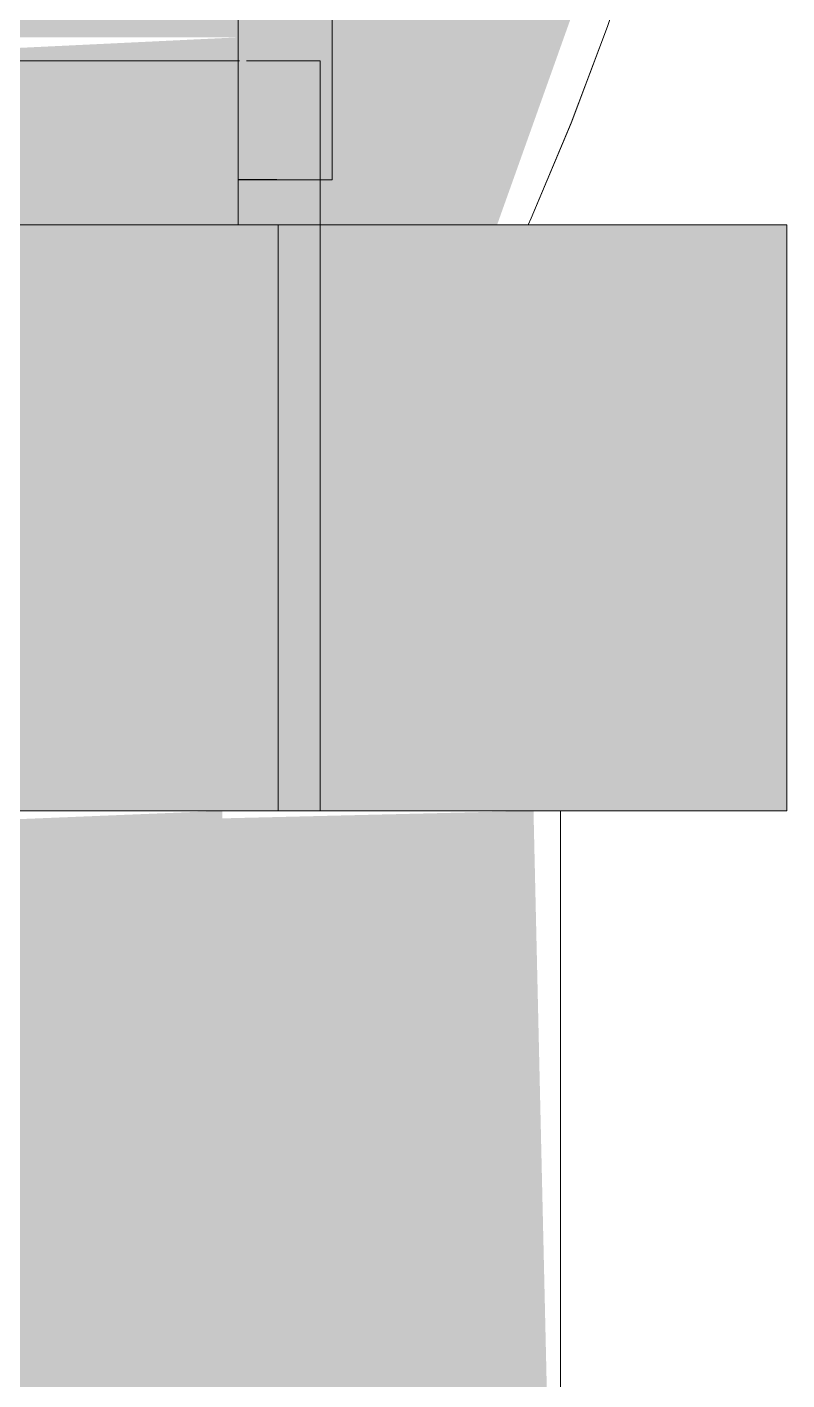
# Model space of a CAD drawing. Header units: millimetres. Extents: x -4000 to 187956, y -58990 to 162485.
# Drawn here: x 13925.49 to 13941.71, y 15852.1 to 15880.96 of the extents above; entities that cross this region are included whole.
import ezdxf

# ---------------------------------------------------------------- set-up
doc = ezdxf.new("R2010")
doc.units = ezdxf.units.MM
doc.layers.add('A-GENM', color=13, linetype='Continuous', lineweight=9)
doc.layers.add('P-PIPE', color=3, linetype='Continuous', lineweight=9)

# ---------------------------------------------------------------- blocks, each defined once
blk = doc.blocks.new('DHA_Van 1 chiều_Đồng_DN15-50 - DN20-1977565-0_000')
at = {"layer": 'A-GENM', "lineweight": 13, "transparency": 33554534}
for points in [[(-35, -10.854), (-22.5, -10.824), (-22.5, 10.854), (-35, 10.854), (-35, -10.824)], [(-35, -8.66), (-35, -9.659), (-22.5, -8.66), (-22.5, 8.66), (-35, 8.66), (-35, -7.071)], [(-35, -10.854), (-35, -21.708), (-22.5, -21.708), (-22.5, -10.854)]]:
    blk.add_hatch(color=83, dxfattribs=at).paths.add_polyline_path(points)
at = {"layer": 'P-PIPE', "lineweight": 13, "transparency": 33554534}
for points in [[(-22.261, 10), (-21.161, -10), (-18.5, -10), (-19.459, 10), (-21.805, 10)], [(-18.5, -10), (1, -10), (0.705, 10), (-18.5, 10), (-18.5, -1.966)], [(-22.5, -12.761), (-22.5, -15.522), (-9.892, -20.021), (3.403, -20.493), (13.164, -19.308), (22.5, -15.002), (22.5, 0), (1, 0), (0.705, -10), (-22.5, -10.824)]]:
    blk.add_hatch(color=83, dxfattribs=at).paths.add_polyline_path(points)
at = {"layer": 'A-GENM', "color": 83, "lineweight": 13}
for p, q in [((-35, -10.854), (-35, 10.854)), ((-22.5, 10.854), (-22.5, -10.854)), ((-35, -5.875), (-35, -8.309)), ((-35, -7.071), (-35, -5.925)), ((-35, -7.071), (-35, -5.925)), ((-22.5, -5.925), (-22.5, -7.071)), ((-22.5, -5.925), (-22.5, -7.071)), ((-35, -8.356), (-35, -7.071)), ((-35, -8.356), (-35, -7.071)), ((-35, -10), (-35, -8.66)), ((-35, -10), (-35, -8.66)), ((-22.5, -8.66), (-22.5, -9.659)), ((-22.5, -8.66), (-22.5, -9.659)), ((-22.5, -9.659), (-22.5, -10)), ((-22.5, -9.659), (-22.5, -10)), ((-35, -10.824), (-35, -10.854)), ((-35, -21.708), (-35, -10.854)), ((-35, -10.854), (-22.5, -10.854)), ((-35, -10.854), (-22.5, -10.854)), ((-22.5, -10.854), (-22.5, -10.824)), ((-22.5, -10.854), (-22.5, -21.708)), ((-35, -11.932), (-35, -16.3)), ((-22.5, -15.522), (-22.5, -12.761)), ((-22.5, -21.708), (-22.5, -15.522)), ((-35, -17.772), (-35, -21.708)), ((-35, -21.708), (-22.5, -21.708))]:
    blk.add_line(p, q, dxfattribs=at)
for start, end in [(180, 360), (185.7712, 210)]:
    blk.add_arc((1, 0), 19.74, start, end, dxfattribs=at)
at = {"layer": 'P-PIPE', "color": 83, "lineweight": 13}
for p, q in [((-22.5, -10), (-22.5, 10)), ((-22.5, -10), (-22.5, -11.132)), ((-22.5, -10), (-18.5, -10)), ((-21.534, -10), (-21.534, -12)), ((-21.431, -10), (-21.534, -10)), ((-21.431, -10), (-21.534, -10)), ((-21.128, -10), (-21.431, -10)), ((-21.128, -10), (-21.431, -10)), ((-20.646, -10), (-21.128, -10)), ((-20.646, -10), (-21.128, -10)), ((-20.017, -10), (-20.646, -10)), ((-20.017, -10), (-20.646, -10)), ((-19.285, -10), (-20.017, -10)), ((-19.285, -10), (-20.017, -10)), ((-18.5, -10), (-19.285, -10)), ((-18.5, -10), (-19.285, -10)), ((-15.965, -10), (-18.5, -10)), ((-17.715, -10), (-18.5, -10)), ((-17.715, -10), (-18.5, -10)), ((-22.5, -11.171), (-22.5, -15.53)), ((-21.534, -12), (-15.466, -12)), ((-21.534, -12), (-15.466, -12)), ((-22.5, -13.307), (-22.5, -16.187))]:
    blk.add_line(p, q, dxfattribs=at)
at = {"layer": 'P-PIPE', "color": 83, "lineweight": 13, "flags": 128}
blk.add_lwpolyline([(22.5, -16.187), (20.475, -17.047), (18.417, -17.825), (16.33, -18.52), (14.217, -19.131), (12.081, -19.657), (9.925, -20.097), (7.754, -20.451), (5.571, -20.717), (3.378, -20.896), (1.18, -20.987), (-1.02, -20.991), (-3.218, -20.906), (-5.411, -20.733), (-7.595, -20.473), (-9.768, -20.126), (-11.924, -19.692), (-14.062, -19.172), (-16.177, -18.567), (-18.266, -17.878), (-20.326, -17.106), (-22.354, -16.253), (-22.5, -16.187)], dxfattribs=at)
at = {"layer": 'P-PIPE', "color": 83, "lineweight": 13}
blk.add_open_spline([(-22.136, -10), (-22.257, -10), (-22.379, -10), (-22.5, -10)], degree=3, dxfattribs=at)
blk = doc.blocks.new('DHA_Nối thẳng ren ngoài_PPr_DN20-110 - Standard-1978864-0_000')
at = {"layer": 'P-PIPE', "lineweight": 13, "transparency": 33554534}
for points in [[(-12.5, 8.437), (-12.5, -16.875), (12.5, -16.3), (11.696, 16.875), (-12.5, 16.3), (-12.5, 11.932)], [(12.5, -11.75), (28.5, -10.824), (28.5, 11.75), (12.5, 11.35), (12.5, -11.35)], [(-12.5, 7.071), (-12.5, -10), (12.5, -9.659), (11.696, 10), (-12.5, 9.659), (-12.5, 8.66)], [(12.5, -8.66), (12.5, -10), (28.5, -9.659), (28.5, 10), (12.5, 9.659), (12.5, -7.071)]]:
    blk.add_hatch(color=83, dxfattribs=at).paths.add_polyline_path(points)
at = {"layer": 'P-PIPE', "color": 83, "lineweight": 13}
for p, q in [((12.5, 8.309), (12.5, -8.309)), ((28.5, -5.875), (28.5, -3.041)), ((12.5, -8.437), (12.5, -4.368)), ((12.5, -5.875), (12.5, -8.309)), ((12.5, -7.071), (12.5, -5.925)), ((12.5, -7.071), (12.5, -5.925)), ((12.5, -8.316), (12.5, -5.925)), ((12.5, -5.925), (12.5, -7.071)), ((12.5, -5.925), (12.5, -8.356)), ((28.5, -8.309), (28.5, -5.875)), ((28.5, -8.309), (28.5, -5.875)), ((28.5, -5.925), (28.5, -8.356)), ((28.5, -5.925), (28.5, -8.356)), ((12.5, -8.356), (12.5, -7.071)), ((12.5, -8.356), (12.5, -7.071)), ((12.5, -7.071), (12.5, -8.356)), ((28.5, -10.028), (28.5, -8.309)), ((12.5, -11.932), (12.5, -8.437)), ((12.5, -8.457), (12.5, -11.75)), ((12.5, -9.659), (12.5, -8.66)), ((12.5, -10), (12.5, -8.66)), ((12.5, -8.66), (12.5, -9.659)), ((12.5, -8.66), (12.5, -9.659)), ((28.5, -8.66), (28.5, -10)), ((28.5, -8.66), (28.5, -10)), ((12.5, -10), (12.5, -9.659)), ((12.5, -9.659), (12.5, -10)), ((12.5, -9.659), (12.5, -10)), ((12.5, -10.176), (12.5, -11.75)), ((28.5, -11.75), (28.5, -10.176)), ((28.5, -11.35), (28.5, -10.176)), ((12.5, -11.932), (12.5, -10.902)), ((28.5, -11.75), (28.5, -11.35)), ((12.5, -11.75), (25, -11.75)), ((25, -11.75), (28.5, -11.75)), ((12.5, -16.875), (12.5, -11.932)), ((12.5, -14.614), (12.5, -11.932)), ((12.5, -16.3), (12.5, -14.614)), ((12.5, -16.875), (12.5, -16.3)), ((-12.5, -16.875), (12.5, -16.875))]:
    blk.add_line(p, q, dxfattribs=at)
blk = doc.blocks.new('DHA_Van 1 chiều_Đồng_DN15-50 - DN20-V4-0_000')
at = {"layer": 'A-GENM', "lineweight": 13, "transparency": 33554534}
for points in [[(-35, -10.854), (-22.5, -10.824), (-22.5, 10.854), (-35, 10.854), (-35, -10.824)], [(-35, -8.66), (-35, -9.659), (-22.5, -8.66), (-22.5, 8.66), (-35, 8.66), (-35, -7.071)], [(-35, -10.854), (-35, -21.708), (-22.5, -21.708), (-22.5, -10.854)]]:
    blk.add_hatch(color=83, dxfattribs=at).paths.add_polyline_path(points)
at = {"layer": 'P-PIPE', "lineweight": 13, "transparency": 33554534}
for points in [[(-22.261, 10), (-21.161, -10), (-18.5, -10), (-19.459, 10), (-21.805, 10)], [(-18.5, -10), (1, -10), (0.705, 10), (-18.5, 10), (-18.5, -1.966)], [(-22.5, -12.761), (-22.5, -15.522), (-9.892, -20.021), (3.403, -20.493), (13.164, -19.308), (22.5, -15.002), (22.5, 0), (1, 0), (0.705, -10), (-22.5, -10.824)]]:
    blk.add_hatch(color=83, dxfattribs=at).paths.add_polyline_path(points)
at = {"layer": 'A-GENM', "color": 83, "lineweight": 13}
for p, q in [((-35, -5.875), (-35, -7.071)), ((-35, -8.308), (-35, -5.875)), ((-35, -7.071), (-35, -5.925)), ((-35, -7.071), (-35, -5.925)), ((-35, -7.071), (-35, -8.308)), ((-35, -8.356), (-35, -7.071)), ((-35, -8.356), (-35, -7.071)), ((-35, -9.659), (-35, -8.66)), ((-35, -9.659), (-35, -8.66)), ((-22.5, -8.66), (-22.5, -9.659)), ((-22.5, -8.66), (-22.5, -9.659)), ((-35, -10), (-35, -9.659)), ((-22.5, -9.659), (-22.5, -10)), ((-22.5, -9.659), (-22.5, -10)), ((-35, -10.824), (-35, -10.854)), ((-35, -10.854), (-35, -10.824)), ((-35, -10.854), (-22.5, -10.854)), ((-35, -10.854), (-25.753, -10.854)), ((-25.752, -10.854), (-22.5, -10.854)), ((-22.5, -10.824), (-22.5, -10.854)), ((-22.5, -10.854), (-22.5, -10.824)), ((-35, -11.932), (-35, -14.614)), ((-35, -16.3), (-35, -11.932)), ((-22.5, -12.761), (-22.5, -15.522)), ((-22.5, -15.522), (-22.5, -12.761)), ((-35, -14.614), (-35, -16.3)), ((-22.5, -15.522), (-22.5, -21.708)), ((-22.5, -21.708), (-22.5, -15.522)), ((-35, -16.875), (-35, -21.708)), ((-35, -21.708), (-35, -17.115)), ((-35, -21.708), (-22.5, -21.708))]:
    blk.add_line(p, q, dxfattribs=at)
at = {"layer": 'P-PIPE', "color": 83, "lineweight": 13}
for p, q in [((-22.5, -10), (-22.5, -11.132)), ((-22.5, -10), (-22.261, -10)), ((-22.261, -10), (-22.146, -10)), ((-22.146, -10), (-21.161, -10)), ((-21.534, -10), (-21.534, -10.824)), ((-21.128, -10), (-21.534, -10)), ((-21.128, -10), (-21.534, -10)), ((-21.161, -10), (-20.363, -10)), ((-20.646, -10), (-21.128, -10)), ((-20.646, -10), (-21.128, -10)), ((-20.017, -10), (-20.646, -10)), ((-20.017, -10), (-20.646, -10)), ((-20.363, -10), (-19.459, -10)), ((-19.285, -10), (-20.017, -10)), ((-19.285, -10), (-20.017, -10)), ((-19.459, -10), (-18.5, -10)), ((-16.983, -10), (-19.285, -10)), ((-18.5, -10), (-19.285, -10)), ((-15.965, -10), (-18.5, -10)), ((-16.354, -10), (-18.5, -10)), ((-21.534, -12), (-21.431, -12)), ((-21.534, -12), (-21.431, -12)), ((-21.431, -12), (-21.128, -12)), ((-21.431, -12), (-21.128, -12)), ((-21.128, -12), (-20.646, -12)), ((-21.128, -12), (-20.646, -12)), ((-20.646, -12), (-20.017, -12)), ((-20.646, -12), (-20.017, -12)), ((-20.017, -12), (-19.285, -12)), ((-20.017, -12), (-19.285, -12)), ((-19.285, -12), (-18.5, -12)), ((-19.285, -12), (-18.5, -12)), ((-18.5, -12), (-17.715, -12)), ((-18.5, -12), (-17.715, -12)), ((-22.5, -13.307), (-22.5, -15.298)), ((-22.5, -13.401), (-22.5, -15.53)), ((-22.5, -15.298), (-22.5, -16.187))]:
    blk.add_line(p, q, dxfattribs=at)
at = {"layer": 'P-PIPE', "color": 83, "lineweight": 13, "flags": 128}
blk.add_lwpolyline([(-5.411, -20.733), (-7.595, -20.473), (-9.768, -20.126), (-11.924, -19.692), (-14.062, -19.172), (-16.177, -18.567), (-18.266, -17.878), (-20.326, -17.106), (-22.354, -16.253), (-22.5, -16.187)], dxfattribs=at)
at = {"layer": 'P-PIPE', "color": 83, "lineweight": 13}
blk.add_open_spline([(-22.136, -10), (-22.257, -10), (-22.379, -10), (-22.5, -10)], degree=3, dxfattribs=at)
blk = doc.blocks.new('DHA_Nối thẳng ren ngoài_PPr_DN20-110 - Standard-V5-0_000')
at = {"layer": 'P-PIPE', "lineweight": 13, "transparency": 33554534}
for points in [[(-12.5, 8.437), (-12.5, -16.875), (12.5, -16.3), (11.696, 16.875), (-12.5, 16.3), (-12.5, 11.932)], [(12.5, -11.75), (28.5, -10.824), (28.5, 11.75), (12.5, 11.35), (12.5, -11.35)], [(-12.5, 7.071), (-12.5, -10), (12.5, -9.659), (11.696, 10), (-12.5, 9.659), (-12.5, 8.66)], [(12.5, -8.66), (12.5, -10), (28.5, -9.659), (28.5, 10), (12.5, 9.659), (12.5, -7.071)]]:
    blk.add_hatch(color=83, dxfattribs=at).paths.add_polyline_path(points)
at = {"layer": 'P-PIPE', "color": 83, "lineweight": 13}
for p, q in [((12.5, -5.875), (12.5, -8.308)), ((12.5, -5.875), (12.5, -7.132)), ((12.5, -7.071), (12.5, -5.925)), ((12.5, -7.071), (12.5, -5.925)), ((12.5, -7.122), (12.5, -5.925)), ((12.5, -8.316), (12.5, -5.925)), ((12.5, -5.925), (12.5, -7.071)), ((12.5, -5.925), (12.5, -7.071)), ((28.5, -7.132), (28.5, -5.875)), ((28.5, -8.308), (28.5, -5.875)), ((28.5, -5.925), (28.5, -7.071)), ((28.5, -5.925), (28.5, -7.071)), ((12.5, -8.356), (12.5, -7.071)), ((12.5, -8.356), (12.5, -7.071)), ((12.5, -7.071), (12.5, -8.356)), ((12.5, -7.071), (12.5, -8.356)), ((12.5, -8.316), (12.5, -7.122)), ((12.5, -7.132), (12.5, -8.308)), ((28.5, -7.071), (28.5, -8.356)), ((28.5, -7.071), (28.5, -8.356)), ((28.5, -8.308), (28.5, -7.132)), ((12.5, -9.659), (12.5, -8.66)), ((12.5, -9.659), (12.5, -8.66)), ((12.5, -8.66), (12.5, -9.659)), ((12.5, -8.66), (12.5, -9.659)), ((28.5, -8.66), (28.5, -10)), ((28.5, -8.66), (28.5, -10)), ((12.5, -10), (12.5, -9.659)), ((12.5, -10), (12.5, -9.659)), ((12.5, -9.659), (12.5, -10)), ((12.5, -9.659), (12.5, -10)), ((12.5, -10.176), (12.5, -11.75)), ((12.5, -10.176), (12.5, -11.75)), ((28.5, -11.35), (28.5, -10.176)), ((28.5, -11.75), (28.5, -10.176)), ((12.5, -11.932), (12.5, -10.902)), ((12.5, -11.932), (12.5, -10.902)), ((28.5, -11.75), (28.5, -11.35)), ((12.5, -11.75), (25, -11.75)), ((25, -11.75), (28.5, -11.75)), ((12.5, -14.614), (12.5, -11.932)), ((12.5, -14.614), (12.5, -11.932)), ((12.5, -16.3), (12.5, -14.614)), ((12.5, -16.3), (12.5, -14.614)), ((12.5, -16.875), (12.5, -16.3)), ((12.5, -16.875), (12.5, -16.3)), ((-12.5, -16.875), (12.5, -16.875))]:
    blk.add_line(p, q, dxfattribs=at)
blk = doc.blocks.new('DHA_Van 1 chiều_Đồng_DN15-50 - DN20-V10-0_000')
at = {"layer": 'A-GENM', "lineweight": 13, "transparency": 33554534}
for points in [[(13930.854, 15864.238), (13930.825, 15876.738), (13909.146, 15876.738), (13909.146, 15864.238), (13930.825, 15864.238)], [(13929.659, 15864.238), (13928.66, 15876.738), (13911.34, 15876.738), (13911.34, 15864.238), (13928.66, 15864.238)], [(13930.854, 15864.238), (13941.709, 15864.238), (13941.709, 15876.738), (13930.854, 15876.738)]]:
    blk.add_hatch(color=83, dxfattribs=at).paths.add_polyline_path(points)
at = {"layer": 'P-PIPE', "lineweight": 13, "transparency": 33554534}
for points in [[(13930, 15876.738), (13935.522, 15876.738), (13940.021, 15889.346), (13940.493, 15902.642), (13939.308, 15912.402), (13935.002, 15921.738), (13920, 15921.738), (13920, 15900.238), (13930, 15899.942), (13930, 15877.113)], [(13930, 15880.738), (13930, 15900.238), (13910, 15899.942), (13910, 15880.738), (13921.966, 15880.738)], [(13910, 15876.977), (13930, 15878.077), (13930, 15880.738), (13910, 15879.779), (13910, 15877.433)]]:
    blk.add_hatch(color=83, dxfattribs=at).paths.add_polyline_path(points)
at = {"layer": 'A-GENM', "color": 83, "lineweight": 13}
for p, q in [((13930.825, 15876.738), (13930.854, 15876.738)), ((13930.854, 15876.738), (13930.825, 15876.738)), ((13930.854, 15873.485), (13930.854, 15876.737)), ((13930.854, 15873.485), (13930.854, 15876.737)), ((13932.761, 15876.738), (13935.522, 15876.738)), ((13935.522, 15876.738), (13932.761, 15876.738)), ((13935.522, 15876.738), (13941.708, 15876.738)), ((13941.708, 15876.738), (13935.522, 15876.738)), ((13941.709, 15864.238), (13941.709, 15876.737)), ((13930.854, 15864.238), (13930.854, 15873.484)), ((13930.854, 15864.238), (13930.854, 15873.484)), ((13925.875, 15864.238), (13927.071, 15864.238)), ((13927.071, 15864.238), (13925.875, 15864.238)), ((13927.071, 15864.238), (13928.309, 15864.238)), ((13928.309, 15864.238), (13927.071, 15864.238)), ((13930.825, 15864.238), (13930.854, 15864.238)), ((13930.854, 15864.238), (13930.825, 15864.238)), ((13931.933, 15864.238), (13934.614, 15864.238)), ((13934.614, 15864.238), (13931.933, 15864.238)), ((13934.614, 15864.238), (13936.3, 15864.238)), ((13936.3, 15864.238), (13934.614, 15864.238)), ((13936.875, 15864.238), (13941.708, 15864.238)), ((13941.708, 15864.238), (13937.115, 15864.238))]:
    blk.add_line(p, q, dxfattribs=at)
for centre, major_axis, start_param, end_param in [((13920, 15876.738), (10, 0), 0.261799, 0.523599), ((13920, 15876.738), (-10, 0), 2.617994, 2.879793), ((13920, 15876.738), (10, 0), 6.021386, 6.544985), ((13920, 15864.238), (-10, 0), 3.926998, 4.078183), ((13920, 15864.238), (10, 0), 5.346595, 5.49778), ((13920, 15864.238), (10, 0), 0.581554, 0.785398), ((13920, 15864.238), (-10, 0), 2.356194, 2.560038), ((13920, 15864.238), (10, 0), 0.261799, 0.523599), ((13920, 15864.238), (-10, 0), 2.617994, 2.879793), ((13920, 15864.238), (10, 0), 0, 0.261799), ((13920, 15864.238), (-10, 0), 2.879793, 3.141593)]:
    blk.add_ellipse(centre, major_axis=major_axis, ratio=0.000003, start_param=start_param, end_param=end_param, dxfattribs=at)
at = {"layer": 'P-PIPE', "color": 83, "lineweight": 13}
for p, q in [((13930, 15883.272), (13930, 15880.738)), ((13930, 15882.884), (13930, 15879.953)), ((13930, 15882.884), (13930, 15879.953)), ((13932, 15877.704), (13932, 15881.685)), ((13932, 15877.704), (13932, 15881.685)), ((13930, 15879.779), (13930, 15880.738)), ((13930, 15879.953), (13930, 15879.221)), ((13930, 15879.953), (13930, 15879.221)), ((13930, 15878.077), (13930, 15879.779)), ((13930, 15879.221), (13930, 15878.593)), ((13930, 15879.221), (13930, 15878.593)), ((13930, 15878.593), (13930, 15878.11)), ((13930, 15878.593), (13930, 15878.11)), ((13930, 15878.11), (13930, 15877.704)), ((13930, 15878.11), (13930, 15877.704)), ((13930, 15877.092), (13930, 15878.077)), ((13930, 15877.704), (13930.825, 15877.704)), ((13930, 15876.977), (13930, 15877.092)), ((13930, 15876.738), (13930, 15876.977))]:
    blk.add_line(p, q, dxfattribs=at)
at = {"layer": 'P-PIPE', "color": 83, "lineweight": 13, "flags": 128}
blk.add_lwpolyline([(13940.733, 15893.827), (13940.473, 15891.643), (13940.126, 15889.47), (13939.692, 15887.314), (13939.172, 15885.176), (13938.567, 15883.061), (13937.878, 15880.972), (13937.106, 15878.912), (13936.253, 15876.885), (13936.187, 15876.738)], dxfattribs=at)
at = {"layer": 'P-PIPE', "color": 83, "lineweight": 13}
for major_axis, start_param, end_param in [((16.187, 0), 5.378298, 5.470704), ((-16.187, 0), 3.474547, 3.747396), ((16.187, 0), 5.687758, 5.997213), ((16.187, 0), 5.997219, 6.61614)]:
    blk.add_ellipse((13920, 15876.738), major_axis=major_axis, ratio=0.000003, start_param=start_param, end_param=end_param, dxfattribs=at)
blk.add_open_spline([(13930, 15877.102), (13930, 15876.98), (13930, 15876.859), (13930, 15876.738)], degree=3, dxfattribs=at)
blk = doc.blocks.new('DHA_Nối thẳng ren ngoài_PPr_DN20-110 - Standard-V11-0_000')
at = {"layer": 'P-PIPE', "lineweight": 13, "transparency": 33554534}
for points in [[(13920, 15864.238), (13931.75, 15864.238), (13930.825, 15880.238), (13908.25, 15880.238), (13908.651, 15864.238), (13916.959, 15864.238)], [(13930, 15864.238), (13929.659, 15880.238), (13910, 15880.238), (13910.341, 15864.238), (13929.659, 15864.238)], [(13920, 15839.238), (13936.875, 15839.238), (13936.3, 15864.238), (13903.125, 15863.434), (13903.7, 15839.238), (13915.633, 15839.238)], [(13930, 15839.238), (13929.659, 15864.238), (13910, 15863.434), (13910.341, 15839.238), (13929.659, 15839.238)]]:
    blk.add_hatch(color=83, dxfattribs=at).paths.add_polyline_path(points)
at = {"layer": 'P-PIPE', "color": 83, "lineweight": 13}
for p, q in [((13931.75, 15876.738), (13931.75, 15880.237)), ((13931.75, 15864.238), (13931.75, 15876.737)), ((13936.875, 15839.238), (13936.875, 15864.238))]:
    blk.add_line(p, q, dxfattribs=at)
for centre, major_axis, start_param, end_param in [((13920, 15880.238), (11.75, 0), 0.918529, 1.047198), ((13920, 15880.238), (11.75, 0), 5.235988, 5.364656), ((13920, 15880.238), (10, 0), 5.346595, 5.49778), ((13920, 15880.238), (10, 0), 0.785405, 0.936591), ((13920, 15880.238), (-10, 0), 2.356195, 2.560038), ((13920, 15880.238), (10, 0), 0.581554, 0.785398), ((13920, 15880.238), (-11.75, 0), 3.926997, 4.060116), ((13920, 15880.238), (11.75, 0), 5.364662, 5.497781), ((13920, 15880.238), (10, 0), 5.759586, 6.021386), ((13920, 15880.238), (10, 0), 0.261799, 0.523599), ((13920, 15880.238), (-10, 0), 2.879793, 3.141593), ((13920, 15880.238), (10, 0), 0, 0.261799), ((13920, 15880.238), (-11.75, 0), 3.141593, 3.665191), ((13920, 15880.238), (11.75, 0), 5.759587, 6.283185), ((13920, 15864.238), (-11.75, 0), 2.094395, 2.223064), ((13920, 15864.238), (-11.75, 0), 4.060122, 4.18879), ((13920, 15864.238), (16.875, 0), 1.135097, 1.212031), ((13920, 15864.238), (16.875, 0), 5.071154, 5.148088), ((13920, 15864.238), (-10, 0), 3.926998, 4.078183), ((13920, 15864.238), (10, 0), 5.346595, 5.49778), ((13920, 15864.238), (-10, 0), 3.926998, 4.078183), ((13920, 15864.238), (-10, 0), 2.205002, 2.356188), ((13920, 15864.238), (10, 0), 0.581554, 0.785398), ((13920, 15864.238), (-10, 0), 2.356194, 2.560038), ((13920, 15864.238), (10, 0), 0.581554, 0.785398), ((13920, 15864.238), (-10, 0), 2.356195, 2.560038), ((13920, 15864.238), (-16.875, 0), 4.197091, 4.276686), ((13920, 15864.238), (16.875, 0), 5.148092, 5.227687), ((13920, 15864.238), (11.75, 0), 5.364662, 5.497781), ((13920, 15864.238), (11.75, 0), 0.785404, 0.918523), ((13920, 15864.238), (10, 0), 0.261799, 0.523599), ((13920, 15864.238), (-10, 0), 2.617994, 2.879793), ((13920, 15864.238), (10, 0), 0.261799, 0.523599), ((13920, 15864.238), (-10, 0), 2.617994, 2.879793), ((13920, 15864.238), (-10, 0), 3.141593, 3.403392), ((13920, 15864.238), (-10, 0), 2.879793, 3.141593), ((13920, 15864.238), (10, 0), 0, 0.261799), ((13920, 15864.238), (-10, 0), 2.879793, 3.141593), ((13920, 15864.238), (11.75, 0), 5.759587, 6.021386), ((13920, 15864.238), (11.75, 0), 0, 0.523599), ((13920, 15864.238), (16.875, 0), 0.785398, 0.868398), ((13920, 15864.238), (16.875, 0), 5.414788, 5.497787), ((13920, 15864.238), (-11.75, 0), 2.879793, 3.141593), ((13920, 15864.238), (-16.875, 0), 3.665197, 3.926991), ((13920, 15864.238), (16.875, 0), 5.497787, 5.759581), ((13920, 15864.238), (-16.875, 0), 3.403401, 3.665191), ((13920, 15864.238), (-16.875, 0), 2.617994, 2.879785), ((13920, 15864.238), (-16.875, 0), 3.141593, 3.403392), ((13920, 15864.238), (-16.875, 0), 2.879793, 3.141593)]:
    blk.add_ellipse(centre, major_axis=major_axis, ratio=0.000003, start_param=start_param, end_param=end_param, dxfattribs=at)
blk = doc.blocks.new('DHA_Van 1 chiều_Đồng_DN15-50 - DN20-V16-0_000')
at = {"layer": 'A-GENM', "lineweight": 13, "transparency": 33554534}
for points in [[(13930.854, 15864.239), (13930.825, 15876.739), (13909.146, 15876.739), (13909.146, 15864.239), (13930.825, 15864.239)], [(13929.659, 15864.239), (13928.66, 15876.739), (13911.34, 15876.739), (13911.34, 15864.239), (13928.66, 15864.239)], [(13930.854, 15864.239), (13941.709, 15864.239), (13941.709, 15876.739), (13930.854, 15876.739)]]:
    blk.add_hatch(color=83, dxfattribs=at).paths.add_polyline_path(points)
at = {"layer": 'P-PIPE', "lineweight": 13, "transparency": 33554534}
for points in [[(13930, 15876.739), (13935.522, 15876.739), (13940.021, 15889.347), (13940.493, 15902.642), (13939.308, 15912.403), (13935.002, 15921.739), (13920, 15921.739), (13920, 15900.239), (13930, 15899.942), (13930, 15877.113)], [(13930, 15880.739), (13930, 15900.239), (13910, 15899.942), (13910, 15880.739), (13921.966, 15880.739)], [(13910, 15876.978), (13930, 15878.078), (13930, 15880.739), (13910, 15879.779), (13910, 15877.433)]]:
    blk.add_hatch(color=83, dxfattribs=at).paths.add_polyline_path(points)
at = {"layer": 'A-GENM', "color": 83, "lineweight": 13}
for p, q in [((13930.825, 15876.739), (13930.854, 15876.739)), ((13930.854, 15876.739), (13930.825, 15876.739)), ((13930.854, 15873.485), (13930.854, 15876.737)), ((13930.854, 15873.486), (13930.854, 15876.737)), ((13932.761, 15876.739), (13935.522, 15876.739)), ((13935.522, 15876.739), (13932.761, 15876.739)), ((13935.522, 15876.739), (13941.708, 15876.739)), ((13941.708, 15876.739), (13935.522, 15876.739)), ((13941.709, 15864.239), (13941.709, 15876.737)), ((13930.854, 15864.239), (13930.854, 15873.484)), ((13930.854, 15864.239), (13930.854, 15873.484)), ((13925.875, 15864.239), (13927.071, 15864.239)), ((13927.071, 15864.239), (13925.875, 15864.239)), ((13927.071, 15864.239), (13928.309, 15864.239)), ((13928.309, 15864.239), (13927.071, 15864.239)), ((13930.825, 15864.239), (13930.854, 15864.239)), ((13930.854, 15864.239), (13930.825, 15864.239)), ((13931.933, 15864.239), (13934.614, 15864.239)), ((13934.614, 15864.239), (13931.933, 15864.239)), ((13934.614, 15864.239), (13936.3, 15864.239)), ((13936.3, 15864.239), (13934.614, 15864.239)), ((13936.875, 15864.239), (13941.708, 15864.239)), ((13941.708, 15864.239), (13936.875, 15864.239))]:
    blk.add_line(p, q, dxfattribs=at)
for centre, major_axis, start_param, end_param in [((13920, 15876.739), (10, 0), 0.261799, 0.523599), ((13920, 15876.739), (-10, 0), 2.617994, 2.879793), ((13920, 15876.739), (10, 0), 6.021386, 6.544985), ((13920, 15864.239), (10, 0), 0.785405, 0.936591), ((13920, 15864.239), (10, 0), 5.346595, 5.49778), ((13920, 15864.239), (10, 0), 0.581554, 0.785398), ((13920, 15864.239), (10, 0), 5.497787, 5.701631), ((13920, 15864.239), (-10, 0), 2.617994, 2.879793), ((13920, 15864.239), (10, 0), 0.261799, 0.523599), ((13920, 15864.239), (-10, 0), 3.141593, 3.403392), ((13920, 15864.239), (-10, 0), 2.879793, 3.141593)]:
    blk.add_ellipse(centre, major_axis=major_axis, ratio=0.000003, start_param=start_param, end_param=end_param, dxfattribs=at)
at = {"layer": 'P-PIPE', "color": 83, "lineweight": 13}
for p, q in [((13930, 15883.272), (13930, 15880.739)), ((13930, 15881.524), (13930, 15880.739)), ((13930, 15881.524), (13930, 15880.739)), ((13932, 15878.593), (13932, 15881.685)), ((13932, 15880.739), (13932, 15881.524)), ((13930, 15879.779), (13930, 15880.739)), ((13930, 15880.739), (13930, 15879.953)), ((13930, 15880.739), (13930, 15879.953)), ((13932, 15879.953), (13932, 15880.739)), ((13930, 15879.953), (13930, 15879.222)), ((13930, 15879.953), (13930, 15879.222)), ((13930, 15878.875), (13930, 15879.779)), ((13932, 15878.593), (13932, 15879.953)), ((13930, 15879.222), (13930, 15878.593)), ((13930, 15879.222), (13930, 15878.593)), ((13930, 15878.078), (13930, 15878.875)), ((13930, 15878.593), (13930, 15878.111)), ((13930, 15878.593), (13930, 15878.111)), ((13932, 15877.704), (13932, 15878.593)), ((13932, 15877.808), (13932, 15878.593)), ((13930, 15878.111), (13930, 15877.808)), ((13930, 15878.111), (13930, 15877.808)), ((13930, 15877.092), (13930, 15878.078)), ((13930, 15877.808), (13930, 15877.704)), ((13930, 15877.808), (13930, 15877.704)), ((13932, 15877.704), (13932, 15877.808)), ((13930, 15877.704), (13930.825, 15877.704)), ((13930, 15876.978), (13930, 15877.092)), ((13930, 15876.739), (13930, 15876.978))]:
    blk.add_line(p, q, dxfattribs=at)
at = {"layer": 'P-PIPE', "color": 83, "lineweight": 13, "flags": 128}
blk.add_lwpolyline([(13940.733, 15893.828), (13940.473, 15891.643), (13940.126, 15889.471), (13939.692, 15887.314), (13939.172, 15885.177), (13938.567, 15883.062), (13937.878, 15880.973), (13937.106, 15878.913), (13936.253, 15876.885), (13936.187, 15876.739)], dxfattribs=at)
at = {"layer": 'P-PIPE', "color": 83, "lineweight": 13}
for major_axis, start_param, end_param in [((16.187, 0), 5.378298, 5.470704), ((-16.187, 0), 3.474547, 3.747396), ((16.187, 0), 5.687758, 5.997213), ((16.187, 0), 5.997219, 6.61614)]:
    blk.add_ellipse((13920, 15876.739), major_axis=major_axis, ratio=0.000003, start_param=start_param, end_param=end_param, dxfattribs=at)
blk.add_open_spline([(13930, 15877.102), (13930, 15876.981), (13930, 15876.86), (13930, 15876.739)], degree=3, dxfattribs=at)
blk = doc.blocks.new('DHA_Nối thẳng ren ngoài_PPr_DN20-110 - Standard-V17-0_000')
at = {"layer": 'P-PIPE', "lineweight": 13, "transparency": 33554534}
for points in [[(13920, 15864.239), (13931.75, 15864.239), (13930.825, 15880.239), (13908.25, 15880.239), (13908.651, 15864.239), (13916.959, 15864.239)], [(13910, 15864.239), (13930, 15864.239), (13929.659, 15880.239), (13910, 15880.239)], [(13920, 15839.239), (13936.875, 15839.239), (13936.3, 15864.239), (13903.125, 15863.434), (13903.7, 15839.239), (13915.633, 15839.239)], [(13930, 15839.239), (13929.659, 15864.239), (13910, 15863.434), (13910.341, 15839.239), (13929.659, 15839.239)]]:
    blk.add_hatch(color=83, dxfattribs=at).paths.add_polyline_path(points)
at = {"layer": 'P-PIPE', "color": 83, "lineweight": 13}
for p, q in [((13931.75, 15876.739), (13931.75, 15880.237)), ((13931.75, 15864.239), (13931.75, 15876.737)), ((13936.875, 15839.239), (13936.875, 15864.239))]:
    blk.add_line(p, q, dxfattribs=at)
for centre, major_axis, start_param, end_param in [((13920, 15880.239), (11.75, 0), 0.918529, 1.047198), ((13920, 15880.239), (11.75, 0), 5.235988, 5.364656), ((13920, 15880.239), (10, 0), 5.346595, 5.49778), ((13920, 15880.239), (10, 0), 0.785405, 0.936591), ((13920, 15880.239), (-10, 0), 2.356195, 2.560038), ((13920, 15880.239), (10, 0), 0.581554, 0.785398), ((13920, 15880.239), (-11.75, 0), 3.926997, 4.060116), ((13920, 15880.239), (11.75, 0), 5.364662, 5.497781), ((13920, 15880.239), (-10, 0), 2.617994, 3.141593), ((13920, 15880.239), (10, 0), 0, 0.523599), ((13920, 15880.239), (11.75, 0), 0.261799, 0.523599), ((13920, 15880.239), (11.75, 0), 5.759587, 6.021386), ((13920, 15880.239), (-11.75, 0), 3.141593, 3.403392), ((13920, 15880.239), (11.75, 0), 6.021386, 6.283185), ((13920, 15864.239), (-11.75, 0), 2.094395, 2.223064), ((13920, 15864.239), (-11.75, 0), 4.060122, 4.18879), ((13920, 15864.239), (16.875, 0), 1.135097, 1.212031), ((13920, 15864.239), (16.875, 0), 5.071154, 5.148088), ((13920, 15864.239), (-10, 0), 3.926998, 4.078183), ((13920, 15864.239), (10, 0), 5.346595, 5.49778), ((13920, 15864.239), (-10, 0), 3.926998, 4.078183), ((13920, 15864.239), (-10, 0), 2.205002, 2.356188), ((13920, 15864.239), (10, 0), 0.581554, 0.785398), ((13920, 15864.239), (10, 0), 5.497787, 5.701631), ((13920, 15864.239), (10, 0), 0.581554, 0.785398), ((13920, 15864.239), (-10, 0), 2.356195, 2.560038), ((13920, 15864.239), (-16.875, 0), 4.197091, 4.276686), ((13920, 15864.239), (16.875, 0), 5.148092, 5.227687), ((13920, 15864.239), (-11.75, 0), 2.22307, 2.356189), ((13920, 15864.239), (11.75, 0), 0.785404, 0.918523), ((13920, 15864.239), (10, 0), 0.261799, 0.523599), ((13920, 15864.239), (-10, 0), 2.617994, 2.879793), ((13920, 15864.239), (10, 0), 0.261799, 0.523599), ((13920, 15864.239), (-10, 0), 2.617994, 2.879793), ((13920, 15864.239), (-10, 0), 3.141593, 3.403392), ((13920, 15864.239), (-10, 0), 2.879793, 3.141593), ((13920, 15864.239), (10, 0), 0, 0.261799), ((13920, 15864.239), (-10, 0), 2.879793, 3.141593), ((13920, 15864.239), (-11.75, 0), 2.617994, 3.141593), ((13920, 15864.239), (11.75, 0), 0, 0.523599), ((13920, 15864.239), (16.875, 0), 0.785398, 0.868398), ((13920, 15864.239), (16.875, 0), 5.414788, 5.497787), ((13920, 15864.239), (-16.875, 0), 3.665197, 3.926991), ((13920, 15864.239), (16.875, 0), 5.497787, 5.759581), ((13920, 15864.239), (16.875, 0), 0.261808, 0.523599), ((13920, 15864.239), (-16.875, 0), 2.617994, 2.879785), ((13920, 15864.239), (-16.875, 0), 3.141593, 3.403392), ((13920, 15864.239), (-16.875, 0), 2.879793, 3.141593)]:
    blk.add_ellipse(centre, major_axis=major_axis, ratio=0.000003, start_param=start_param, end_param=end_param, dxfattribs=at)

msp = doc.modelspace()

# ---------------------------------------------------------------- block references
at = {"layer": 'P-PIPE', "color": 83, "lineweight": 13}
for name in ['DHA_Van 1 chiều_Đồng_DN15-50 - DN20-V16-0_000', 'DHA_Van 1 chiều_Đồng_DN15-50 - DN20-V10-0_000', 'DHA_Nối thẳng ren ngoài_PPr_DN20-110 - Standard-V17-0_000', 'DHA_Nối thẳng ren ngoài_PPr_DN20-110 - Standard-V11-0_000']:
    msp.add_blockref(name, (0, 0), dxfattribs=at)
at = {"layer": 'P-PIPE', "color": 83, "lineweight": 13, "rotation": 89.9999999999999}
for name, p in [('DHA_Van 1 chiều_Đồng_DN15-50 - DN20-1977565-0_000', (13920, 15899.237)), ('DHA_Van 1 chiều_Đồng_DN15-50 - DN20-V4-0_000', (13920, 15899.237)), ('DHA_Nối thẳng ren ngoài_PPr_DN20-110 - Standard-1978864-0_000', (13920, 15851.737)), ('DHA_Nối thẳng ren ngoài_PPr_DN20-110 - Standard-V5-0_000', (13920, 15851.737))]:
    msp.add_blockref(name, p, dxfattribs=at)

doc.saveas('drawing.dxf')
